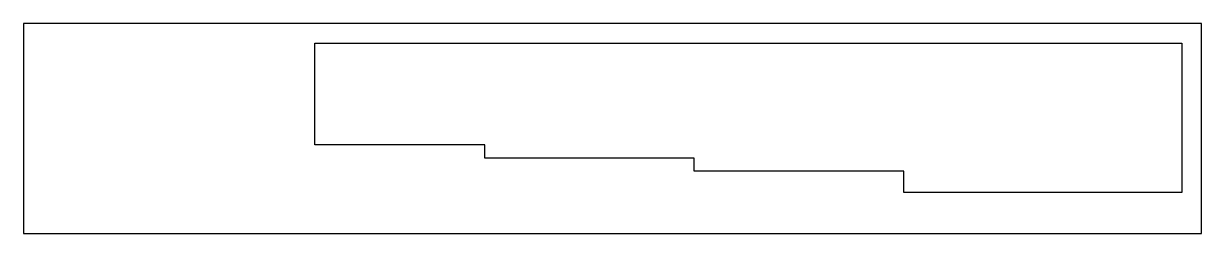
# Model space of a CAD drawing. Header units: millimetres. Extents: x -180 to 0, y 0 to 32.
import ezdxf

# ---------------------------------------------------------------- set-up
doc = ezdxf.new("R2010")
doc.units = ezdxf.units.MM

msp = doc.modelspace()

# ---------------------------------------------------------------- linework, layer by layer
for points in [[(0, 32), (-180, 32), (-180, 0), (0, 0)], [(-3, 29), (-3, 6.25), (-45.5, 6.25), (-45.5, 9.5), (-77.5, 9.5), (-77.5, 11.5), (-109.5, 11.5), (-109.5, 13.5), (-135.5, 13.5), (-135.5, 29)]]:
    msp.add_lwpolyline(points, close=True)

doc.saveas('drawing.dxf')
